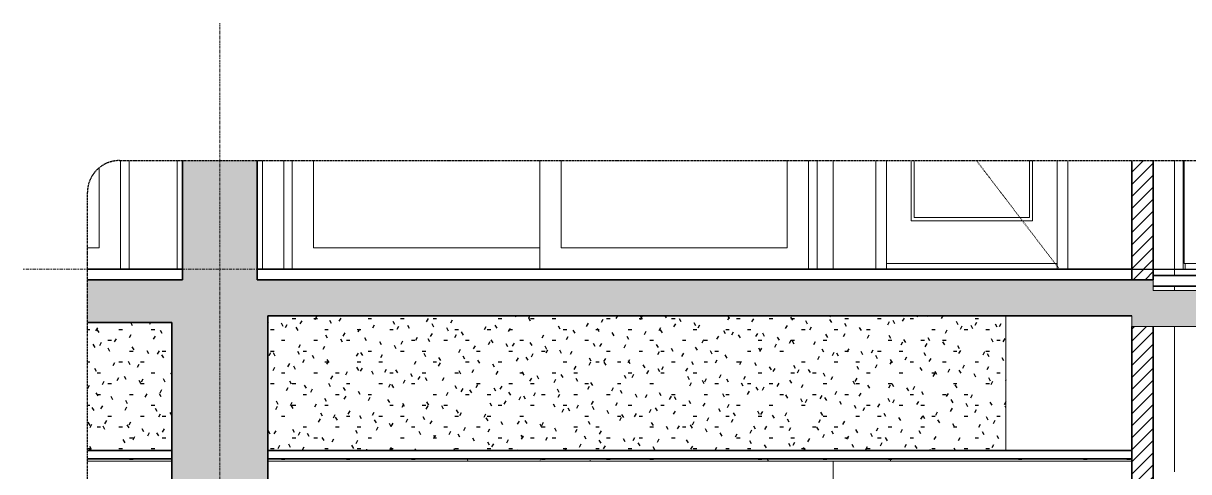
# Model space of a CAD drawing. Header units: millimetres. Extents: x 81424 to 264319, y 405 to 78637.
# Drawn here: x 137941 to 143403, y 4650 to 6752 of the extents above; entities that cross this region are included whole.
import ezdxf

# ---------------------------------------------------------------- set-up
doc = ezdxf.new("R2010")
doc.units = ezdxf.units.MM
for name, pattern in [('Centre', [31.75, 6.35, -4.7625, 15.875, -4.7625]), ('Dash', [6, 3, -3]), ('Grid Line', [22.225, 12.7, -3.175, 3.175, -3.175]), ('Hidden', [7.14375, 4.7625, -2.38125]), ('IMPORT-CENTER _2_', [40.64, 25.4, -5.08, 5.08, -5.08])]:
    doc.linetypes.add(name, pattern=pattern)
for name, color, linetype, lineweight in [('0-6', 130, 'Continuous', 5), ('A-CLNG', 13, 'Continuous', 18), ('A-CLNG-1', 250, 'Continuous', 35), ('A-CLNG-2', 7, 'Continuous', 18), ('A-CLNG-FNSH-1', 7, 'Continuous', 18), ('A-CLNG-PATT-1', 7, 'Continuous', 18), ('A-CLNG-PATT-2', 31, 'Continuous', 25), ('A-DETL-GENF', 92, 'Continuous', 18), ('A-DETL-GENF-4', 92, 'Hidden', 25), ('A-DETL-GENF-5', 9, 'Continuous', 18), ('A-DETL-GENF-HDLN-1', 7, 'Dash', 18), ('A-DETL-MEDM', 33, 'Continuous', 35), ('A-DETL-THIN', 151, 'Continuous', 18), ('A-DOOR', 31, 'Continuous', 18), ('A-DOOR-1', 7, 'Continuous', 18), ('A-DOOR-FRAM-1', 31, 'Continuous', 18), ('A-DOOR-GLAZ-1', 31, 'Continuous', 18), ('A-FLOR-2', 7, 'Continuous', 18), ('A-FLOR-FNSH-1', 250, 'Continuous', 35), ('A-FLOR-LEVL-2', 51, 'Centre', 9), ('A-WALL', 113, 'Continuous', 18), ('A-WALL-2', 250, 'Continuous', 35), ('A-WALL-3', 7, 'Continuous', 18), ('A-WALL-PATT-1', 9, 'Continuous', 18), ('G-IMPT', 8, 'Continuous', 18), ('G-IMPT-3', 8, 'IMPORT-CENTER _2_', 18), ('M-EQPM', 50, 'Continuous', 18), ('M-EQPM-2', 50, 'Continuous', 25), ('S-COLS-5', 7, 'Continuous', 18), ('S-GRID-1', 1, 'Grid Line', 9)]:
    doc.layers.add(name, color=color, linetype=linetype, lineweight=lineweight)
pattern_1 = [(45, (-88637.045, 15375), (-28.28427, 28.28427), [])]
pattern_2 = [(0, (-88637.04, 15375), (406.4, 101.6), [16.764, -288.036, 16.764, -288.036, -1625.6]), (0, (-88637.04, 15375), (406.4, 101.6), [-609.6, 16.764, -592.836, 16.764, -288.036, -711.2]), (0, (-88637.04, 15375), (406.4, 101.6), [-1524, 16.764, -186.436, 16.764, -491.236]), (120, (-88484.65, 15425.8), (-291.1882, 301.1527), [16.764, -288.036, 16.764, -288.036, -1625.6]), (120, (-88484.65, 15425.8), (-291.1882, 301.1527), [-609.6, 16.764, -592.836, 16.764, -288.036, -711.2]), (120, (-88484.65, 15425.8), (-291.1882, 301.1527), [-1524, 16.764, -186.436, 16.764, -491.236]), (240, (-88433.85, 15629), (-115.2118, -402.7527), [16.764, -288.036, 16.764, -288.036, -1625.6]), (240, (-88433.85, 15629), (-115.2118, -402.7527), [-609.6, 16.764, -592.836, 16.764, -288.036, -711.2]), (240, (-88433.85, 15629), (-115.2118, -402.7527), [-1524, 16.764, -186.436, 16.764, -491.236])]
pattern_3 = [(0, (-88637.045, 15375), (203.2, 50.8), [16.764, -135.636, 16.764, -135.636, -812.8]), (0, (-88637.045, 15375), (203.2, 50.8), [-304.8, 16.764, -288.036, 16.764, -135.636, -355.6]), (0, (-88637.045, 15375), (203.2, 50.8), [-762, 16.764, -84.836, 16.764, -237.236]), (120, (-88560.845, 15400.4), (-145.5941, 150.57636), [16.764, -135.636, 16.764, -135.636, -812.8]), (120, (-88560.845, 15400.4), (-145.5941, 150.57636), [-304.8, 16.764, -288.036, 16.764, -135.636, -355.6]), (120, (-88560.845, 15400.4), (-145.5941, 150.57636), [-762, 16.764, -84.836, 16.764, -237.236]), (240, (-88535.445, 15502), (-57.6059, -201.37636), [16.764, -135.636, 16.764, -135.636, -812.8]), (240, (-88535.445, 15502), (-57.6059, -201.37636), [-304.8, 16.764, -288.036, 16.764, -135.636, -355.6]), (240, (-88535.445, 15502), (-57.6059, -201.37636), [-762, 16.764, -84.836, 16.764, -237.236])]

# ---------------------------------------------------------------- blocks, each defined once
blk = doc.blocks.new('NCV_TKTC_KET CAU_rvt-5-TKCS_CĂN HỘ LOẠI 4 - MẶT CẮT 4')
at = {"layer": 'S-COLS-5'}
for p, q in [((-91952.6, 6108.2), (-91952.6, 5600)), ((-91552.6, 5600), (-91552.6, 6108.2))]:
    blk.add_line(p, q, dxfattribs=at)
blk = doc.blocks.new('DOOR_CW_01 CANH MO-PANEL KINH - DIW_01-900x2200-CỬA GỖ VÂN LAMINATE-553393-TKCS_CĂN HỘ LOẠI 4 - MẶT CẮT 4')
at = {"layer": 'A-DETL-GENF-HDLN-1'}
blk.add_line((-87817.6, 5600), (-88205.8, 6108.2), dxfattribs=at)
at = {"layer": 'A-DOOR-1'}
for p, q in [((-88677.6, 6108.2), (-88677.6, 5600)), ((-88627.6, 5600), (-88627.6, 6108.2)), ((-88512.6, 5826), (-88512.6, 6108.2)), ((-88497.6, 6108.2), (-88497.6, 5841)), ((-87957.6, 5841), (-87957.6, 6108.2)), ((-87942.6, 6108.2), (-87942.6, 5826)), ((-87827.6, 6108.2), (-87827.6, 5600)), ((-87777.6, 5600), (-87777.6, 6108.2)), ((-87942.6, 5826), (-88512.6, 5826)), ((-88497.6, 5841), (-87957.6, 5841)), ((-88627.6, 5626), (-87827.6, 5626))]:
    blk.add_line(p, q, dxfattribs=at)
blk = doc.blocks.new('DOOR_CW_01 CANH MO-PANEL KINH - DIG_02-800x2200-CỬA NHÔM KÍNH-401063-TKCS_CĂN HỘ LOẠI 4 - MẶT CẮT 4')
at = {"layer": 'A-DETL-GENF-HDLN-1'}
blk.add_line((-86517.6, 5600), (-86858.4, 6108.2), dxfattribs=at)
at = {"layer": 'A-DOOR-1'}
for p, q in [((-87277.6, 5600), (-87277.6, 6108.2)), ((-87237.6, 6108.2), (-87237.6, 5600)), ((-87232.6, 6108.2), (-87232.6, 5626)), ((-87112.6, 5826), (-87112.6, 6108.2)), ((-87097.6, 6108.2), (-87097.6, 5841)), ((-86657.6, 5841), (-86657.6, 6108.2)), ((-86642.6, 6108.2), (-86642.6, 5826)), ((-86522.6, 5626), (-86522.6, 6108.2)), ((-86517.6, 5600), (-86517.6, 6108.2)), ((-86477.6, 6108.2), (-86477.6, 5600)), ((-86642.6, 5826), (-87112.6, 5826)), ((-87097.6, 5841), (-86657.6, 5841)), ((-87232.6, 5626), (-86522.6, 5626)), ((-87227.6, 5600), (-87227.6, 5626)), ((-86527.6, 5600), (-86527.6, 5626)), ((-87237.6, 5600), (-87277.6, 5600)), ((-86477.6, 5600), (-86517.6, 5600))]:
    blk.add_line(p, q, dxfattribs=at)
blk = doc.blocks.new('NCV_TKTC_TANG 2_rvt-5-TKCS_CĂN HỘ LOẠI 4 - MẶT CẮT 4')
at = {"layer": 'A-WALL-PATT-1'}
h = blk.add_hatch(dxfattribs=at)
h.set_pattern_fill('FP_17', color=256, style=0, pattern_type=2)
h.set_pattern_definition(pattern_1)
h.paths.add_polyline_path([(-87377.6, 5550), (-87377.6, 6108.2), (-87477.6, 6108.2), (-87477.6, 5550)])
at = {"layer": 'A-FLOR-2'}
for q in [(-86477.6, 5600), (-87277.6, 5570)]:
    blk.add_line((-87277.6, 5600), q, dxfattribs=at)
at = {"layer": 'A-FLOR-FNSH-1'}
for p, q in [((-91927.6, 5600), (-92372.6, 5600)), ((-87477.6, 5600), (-91577.6, 5600)), ((-87477.6, 5550), (-87477.6, 5600)), ((-85877.6, 5570), (-87377.6, 5570)), ((-87377.6, 5570), (-87377.6, 5550)), ((-87377.6, 5520), (-85877.6, 5520))]:
    blk.add_line(p, q, dxfattribs=at)
at = {"layer": 'A-WALL-2'}
for p, q in [((-87477.6, 6108.2), (-87477.6, 5550)), ((-87377.6, 5550), (-87377.6, 6108.2))]:
    blk.add_line(p, q, dxfattribs=at)
at = {"layer": 'A-WALL-3'}
for p, q in [((-88877.6, 6108.2), (-88877.6, 5600)), ((-88677.6, 5700), (-88677.6, 6108.2)), ((-87777.6, 6108.2), (-87777.6, 5700)), ((-87277.6, 5600), (-87277.6, 6108.2)), ((-88677.6, 5600), (-88677.6, 5700)), ((-87777.6, 5700), (-87777.6, 5600)), ((-86477.6, 5600), (-87277.6, 5600))]:
    blk.add_line(p, q, dxfattribs=at)
at = {"layer": 'S-COLS-5'}
for p, q in [((-87277.6, 6108.2), (-87277.6, 5570)), ((-87277.6, 5520), (-87277.6, 5500))]:
    blk.add_line(p, q, dxfattribs=at)
at = {"layer": 'A-DOOR'}
for name in ['DOOR_CW_01 CANH MO-PANEL KINH - DIW_01-900x2200-CỬA GỖ VÂN LAMINATE-553393-TKCS_CĂN HỘ LOẠI 4 - MẶT CẮT 4', 'DOOR_CW_01 CANH MO-PANEL KINH - DIG_02-800x2200-CỬA NHÔM KÍNH-401063-TKCS_CĂN HỘ LOẠI 4 - MẶT CẮT 4']:
    blk.add_blockref(name, (0, 0), dxfattribs=at)
blk = doc.blocks.new('CL_01-VÁCH DỰNG THẠCH CAO CĂN HỘ LOẠI 1-8B - CL_01-VÁCH DỰNG THẠCH CAO CĂN HỘ LOẠI 1-1-819569-TKCS_CĂN HỘ LOẠI 4 - MẶT CẮT 4')
at = {"layer": 'A-CLNG-PATT-2'}
h = blk.add_hatch(dxfattribs=at)
h.set_pattern_fill('FP_20', color=256, style=0, pattern_type=2)
h.set_pattern_definition(pattern_3)
h.paths.add_polyline_path([(-92372.6, 4750), (-91977.6, 4750), (-91977.6, 5350), (-92372.6, 5350), (-92372.6, 5030.7)])
blk = doc.blocks.new('CL_01-VÁCH DỰNG THẠCH CAO CĂN HỘ LOẠI 5 - CL_01-VÁCH DỰNG THẠCH CAO CĂN HỘ LOẠI 3-821210-TKCS_CĂN HỘ LOẠI 4 - MẶT CẮT 4')
at = {"layer": 'A-CLNG-PATT-2'}
h = blk.add_hatch(dxfattribs=at)
h.set_pattern_fill('FP_20', color=256, style=0, pattern_type=2)
h.set_pattern_definition(pattern_3)
h.paths.add_polyline_path([(-91527.6, 4750), (-88067.6, 4750), (-88067.6, 5380), (-91527.6, 5380), (-91527.6, 5030.7)])
at = {"layer": 'A-CLNG-2'}
blk.add_line((-88067.6, 5380), (-88067.6, 4750), dxfattribs=at)
blk = doc.blocks.new('NCV_TKTC_TANG 1_rvt-5-TKCS_CĂN HỘ LOẠI 4 - MẶT CẮT 4')
at = {"layer": 'A-CLNG-PATT-1'}
h = blk.add_hatch(dxfattribs=at)
h.set_pattern_fill('FP_19', color=256, style=0, pattern_type=2)
h.set_pattern_definition(pattern_2)
h.paths.add_polyline_path([(-92372.6, 4700), (-91977.6, 4700), (-91977.6, 4710), (-92372.6, 4710)])
h = blk.add_hatch(dxfattribs=at)
h.set_pattern_fill('FP_19', color=256, style=0, pattern_type=2)
h.set_pattern_definition(pattern_2)
h.paths.add_polyline_path([(-87477.6, 4700), (-87477.6, 4710), (-91527.6, 4710), (-91527.6, 4700), (-87477.6, 4700)])
at = {"layer": 'A-WALL-PATT-1'}
h = blk.add_hatch(dxfattribs=at)
h.set_pattern_fill('FP_17', color=256, style=0, pattern_type=2)
h.set_pattern_definition(pattern_1)
h.paths.add_polyline_path([(-87377.6, 2150), (-87377.6, 5330), (-87477.6, 5330), (-87477.6, 2150)])
at = {"layer": 'A-CLNG-1'}
for p, q in [((-91977.6, 4750), (-92372.6, 4750)), ((-91977.6, 4710), (-92372.6, 4710)), ((-87477.6, 4750), (-91527.6, 4750)), ((-87477.6, 4710), (-91527.6, 4710)), ((-87477.6, 4710), (-87477.6, 4750))]:
    blk.add_line(p, q, dxfattribs=at)
at = {"layer": 'A-CLNG-FNSH-1'}
for p, q in [((-92372.6, 4700), (-91977.6, 4700)), ((-91527.6, 4700), (-87477.6, 4700)), ((-87477.6, 4700), (-87477.6, 4710))]:
    blk.add_line(p, q, dxfattribs=at)
at = {"layer": 'A-WALL-2'}
for p, q in [((-87477.6, 5330), (-87477.6, 2150)), ((-87377.6, 2150), (-87377.6, 5330))]:
    blk.add_line(p, q, dxfattribs=at)
at = {"layer": 'A-WALL-3'}
blk.add_line((-88877.6, 4700), (-88877.6, 2200), dxfattribs=at)
at = {"layer": 'S-COLS-5'}
blk.add_line((-87277.6, 5330), (-87277.6, 4650), dxfattribs=at)
at = {"layer": 'A-CLNG'}
for name in ['CL_01-VÁCH DỰNG THẠCH CAO CĂN HỘ LOẠI 5 - CL_01-VÁCH DỰNG THẠCH CAO CĂN HỘ LOẠI 3-821210-TKCS_CĂN HỘ LOẠI 4 - MẶT CẮT 4', 'CL_01-VÁCH DỰNG THẠCH CAO CĂN HỘ LOẠI 1-8B - CL_01-VÁCH DỰNG THẠCH CAO CĂN HỘ LOẠI 1-1-819569-TKCS_CĂN HỘ LOẠI 4 - MẶT CẮT 4']:
    blk.add_blockref(name, (0, 0), dxfattribs=at)
blk = doc.blocks.new('DEG_02-DEG_03 - DEG_02-2500x2400mm-CỬA ĐI 02 CÁNH TRƯỢT-V84-TKCS_CĂN HỘ LOẠI 4 - MẶT CẮT 4')
at = {"layer": 'A-DOOR'}
for p, q in [((-90252.6, 6108.2), (-90252.6, 5600)), ((-90152.6, 5700), (-90152.6, 6108.2)), ((-89092.6, 6108.2), (-89092.6, 5700)), ((-89092.6, 5700), (-90152.6, 5700))]:
    blk.add_line(p, q, dxfattribs=at)
at = {"layer": 'A-DOOR-FRAM-1'}
for p, q in [((-91412.6, 6108.2), (-91412.6, 5600)), ((-88992.6, 6108.2), (-88992.6, 5600))]:
    blk.add_line(p, q, dxfattribs=at)
at = {"layer": 'A-DOOR-GLAZ-1'}
for p, q in [((-91312.6, 6108.2), (-91312.6, 5700)), ((-91312.6, 5700), (-90252.6, 5700))]:
    blk.add_line(p, q, dxfattribs=at)
blk = doc.blocks.new('DEG_02-DEG_03 - DEG_02-2500x2400mm-CỬA ĐI 02 CÁNH TRƯỢT-V85-TKCS_CĂN HỘ LOẠI 4 - MẶT CẮT 4')
at = {"layer": 'A-DOOR'}
for p, q in [((-92317.6, 6072.8), (-92317.6, 5700)), ((-92317.6, 5700), (-92372.6, 5700))]:
    blk.add_line(p, q, dxfattribs=at)
at = {"layer": 'A-DOOR-FRAM-1'}
blk.add_line((-92217.6, 6108.2), (-92217.6, 5600), dxfattribs=at)
blk = doc.blocks.new('TKTC_XREF_251221_MB TANG 2-7 - TKTC_XREF_260130_MB TANG 2-5_dwg_CUM U_DN100-4746796-TKCS_CĂN HỘ LOẠI 4 - MẶT CẮT 4')
at = {"layer": 'G-IMPT'}
for p, q in [((-86985.5, 5600), (-86982.6, 5600)), ((-86984, 5600), (-86975.4, 5600)), ((-86846.1, 5600), (-86983.8, 5600)), ((-86983.7, 5600), (-86983.8, 5600)), ((-86982.6, 5600), (-86976.8, 5600)), ((-86982.6, 5600), (-86982.6, 5600)), ((-86982.3, 5600), (-86981.3, 5600)), ((-86981.3, 5600), (-86978.1, 5600)), ((-86981.3, 5600), (-86978.1, 5600)), ((-86981.3, 5600), (-86978.1, 5600)), ((-86978.1, 5600), (-86977.2, 5600)), ((-86976.8, 5600), (-86974, 5600)), ((-86976.8, 5600), (-86976.8, 5600)), ((-86854.1, 5600), (-86975.8, 5600)), ((-86858.1, 5600), (-86971.8, 5600)), ((-86855.8, 5600), (-86852.9, 5600)), ((-86854.3, 5600), (-86845.7, 5600)), ((-86852.9, 5600), (-86847.2, 5600)), ((-86852.9, 5600), (-86852.9, 5600)), ((-86852.6, 5600), (-86851.6, 5600)), ((-86851.6, 5600), (-86848.4, 5600)), ((-86851.6, 5600), (-86848.4, 5600)), ((-86851.6, 5600), (-86848.4, 5600)), ((-86848.4, 5600), (-86847.5, 5600)), ((-86847.2, 5600), (-86844.3, 5600)), ((-86847.2, 5600), (-86847.2, 5600)), ((-86846.1, 5600), (-86846.1, 5600))]:
    blk.add_line(p, q, dxfattribs=at)
at = {"layer": 'G-IMPT', "flags": 128}
for points in [[(-86985.5, 5600), (-86987.4, 5600), (-86987.4, 5600), (-86972.1, 5600), (-86972.1, 5600), (-86974, 5600)], [(-86974, 5600), (-86974, 5600), (-86985.5, 5600), (-86985.5, 5600)], [(-86982.3, 5600), (-86982.3, 5600), (-86977.2, 5600), (-86977.2, 5600)], [(-86975.7, 5600), (-86975.8, 5600), (-86971.8, 5600)], [(-86854, 5600), (-86854.1, 5600), (-86858.1, 5600)], [(-86855.8, 5600), (-86857.7, 5600), (-86857.7, 5600), (-86842.4, 5600), (-86842.4, 5600), (-86844.3, 5600)], [(-86844.3, 5600), (-86844.3, 5600), (-86855.8, 5600), (-86855.8, 5600)], [(-86852.6, 5600), (-86852.6, 5600), (-86847.5, 5600), (-86847.5, 5600)]]:
    blk.add_lwpolyline(points, dxfattribs=at)
blk = doc.blocks.new('TKTC_XREF_251221_MB TANG 2-7 - TKTC_XREF_260130_MB TANG 2-5_dwg_$cc-4746806-TKCS_CĂN HỘ LOẠI 4 - MẶT CẮT 4')
at = {"layer": 'G-IMPT-3'}
for p, q in [((-87239.7, 5600), (-87392.8, 5600)), ((-87316.3, 5600), (-87316.2, 5600))]:
    blk.add_line(p, q, dxfattribs=at)
at = {"layer": 'M-EQPM'}
for p, q in [((-87259.4, 5600), (-87373.1, 5600)), ((-87373.1, 5600), (-87316.3, 5600)), ((-87316.3, 5600), (-87259.4, 5600)), ((-87316.2, 5600), (-87316.2, 5600))]:
    blk.add_line(p, q, dxfattribs=at)
blk = doc.blocks.new('TKTC_XREF_251221_MB TANG 2-7 - TKTC_XREF_260130_MB TANG 2-5_dwg_$cc-4746801-TKCS_CĂN HỘ LOẠI 4 - MẶT CẮT 4')
at = {"layer": 'G-IMPT-3'}
for p, q in [((-87507, 5600), (-87385.9, 5600)), ((-87446.9, 5600), (-87446, 5600))]:
    blk.add_line(p, q, dxfattribs=at)
at = {"layer": 'M-EQPM'}
for p, q in [((-87446.5, 5600), (-87491.4, 5600)), ((-87491.4, 5600), (-87401.5, 5600)), ((-87401.5, 5600), (-87446.5, 5600)), ((-87446.1, 5600), (-87446.1, 5600))]:
    blk.add_line(p, q, dxfattribs=at)
blk = doc.blocks.new('TKTC_XREF_251221_MB TANG 2-7 - TKTC_XREF_260130_MB TANG 2-5_dwg_CUM U_DN100-4746799-TKCS_CĂN HỘ LOẠI 4 - MẶT CẮT 4')
at = {"layer": 'G-IMPT'}
for p, q in [((-87157.1, 5600), (-87159.4, 5600)), ((-87158.4, 5600), (-87049.5, 5600)), ((-87158, 5600), (-87158.4, 5600)), ((-87151.4, 5600), (-87158.2, 5600)), ((-87152.6, 5600), (-87157.1, 5600)), ((-87157.1, 5600), (-87157.1, 5600)), ((-87156.1, 5600), (-87156.8, 5600)), ((-87153.5, 5600), (-87156.1, 5600)), ((-87153.6, 5600), (-87156.1, 5600)), ((-87153.6, 5600), (-87156.1, 5600)), ((-87152.8, 5600), (-87153.5, 5600)), ((-87150.3, 5600), (-87152.6, 5600)), ((-87152.6, 5600), (-87152.6, 5600)), ((-87152.1, 5600), (-87055.8, 5600)), ((-87148.9, 5600), (-87058.9, 5600)), ((-87054.5, 5600), (-87056.8, 5600)), ((-87048.8, 5600), (-87055.6, 5600)), ((-87049.9, 5600), (-87054.5, 5600)), ((-87054.5, 5600), (-87054.5, 5600)), ((-87053.4, 5600), (-87054.2, 5600)), ((-87050.9, 5600), (-87053.5, 5600)), ((-87050.9, 5600), (-87053.4, 5600)), ((-87050.9, 5600), (-87053.4, 5600)), ((-87050.2, 5600), (-87050.9, 5600)), ((-87050, 5600), (-87049.9, 5600)), ((-87047.7, 5600), (-87049.9, 5600)), ((-87049.1, 5600), (-87049.5, 5600))]:
    blk.add_line(p, q, dxfattribs=at)
at = {"layer": 'G-IMPT', "flags": 128}
for points in [[(-87150.3, 5600), (-87148.8, 5600), (-87148.8, 5600), (-87160.9, 5600), (-87160.9, 5600), (-87159.4, 5600)], [(-87159.4, 5600), (-87159.4, 5600), (-87150.3, 5600), (-87150.3, 5600)], [(-87152.8, 5600), (-87152.8, 5600), (-87156.8, 5600), (-87156.9, 5600)], [(-87151.7, 5600), (-87152.1, 5600), (-87148.9, 5600)], [(-87055.4, 5600), (-87055.8, 5600), (-87058.9, 5600)], [(-87047.7, 5600), (-87046.2, 5600), (-87046.2, 5600), (-87058.3, 5600), (-87058.3, 5600), (-87056.8, 5600)], [(-87056.8, 5600), (-87056.8, 5600), (-87047.7, 5600), (-87047.7, 5600)], [(-87050.2, 5600), (-87050.2, 5600), (-87054.2, 5600), (-87054.2, 5600)]]:
    blk.add_lwpolyline(points, dxfattribs=at)
blk = doc.blocks.new('TKTC_XREF_251221_MB TANG 2-7 - TKTC_XREF_260130_MB TANG 2-5_dwg_$cc-4746808-TKCS_CĂN HỘ LOẠI 4 - MẶT CẮT 4')
at = {"layer": 'G-IMPT-3'}
for p, q in [((-88658.7, 5600), (-88811.7, 5600)), ((-88735.2, 5600), (-88735.2, 5600))]:
    blk.add_line(p, q, dxfattribs=at)
at = {"layer": 'M-EQPM'}
for p, q in [((-88678.3, 5600), (-88792, 5600)), ((-88792, 5600), (-88735.2, 5600)), ((-88789.3, 5600), (-88681.1, 5600)), ((-88735.2, 5600), (-88789.3, 5600)), ((-88681.1, 5600), (-88735.2, 5600)), ((-88735.2, 5600), (-88678.3, 5600))]:
    blk.add_line(p, q, dxfattribs=at)
blk = doc.blocks.new('TKTC_XREF_251221_MB TANG 2-7 - TKTC_XREF_260130_MB TANG 2-5_dwg_CUM U_DN100-V89-TKCS_CĂN HỘ LOẠI 4 - MẶT CẮT 4')
at = {"layer": 'G-IMPT'}
for p, q in [((-88793.2, 5600), (-88808.6, 5600)), ((-88808.6, 5600), (-88806.6, 5600)), ((-88803.8, 5600), (-88806.6, 5600)), ((-88806.6, 5600), (-88795.2, 5600)), ((-88796.6, 5600), (-88805.2, 5600)), ((-88804.9, 5600), (-88667.2, 5600)), ((-88798, 5600), (-88803.8, 5600)), ((-88802.5, 5600), (-88803.5, 5600)), ((-88798.4, 5600), (-88803.5, 5600)), ((-88799.3, 5600), (-88802.5, 5600)), ((-88799.3, 5600), (-88802.5, 5600)), ((-88799.3, 5600), (-88802.5, 5600)), ((-88798.4, 5600), (-88799.3, 5600)), ((-88795.2, 5600), (-88798, 5600)), ((-88796.9, 5600), (-88675.2, 5600)), ((-88796.9, 5600), (-88792.9, 5600)), ((-88795.2, 5600), (-88793.2, 5600)), ((-88792.9, 5600), (-88679.2, 5600)), ((-88675.2, 5600), (-88679.2, 5600)), ((-88663.6, 5600), (-88678.9, 5600)), ((-88678.9, 5600), (-88677, 5600)), ((-88674.1, 5600), (-88677, 5600)), ((-88677, 5600), (-88665.5, 5600)), ((-88666.9, 5600), (-88675.5, 5600)), ((-88668.4, 5600), (-88674.1, 5600)), ((-88672.8, 5600), (-88673.8, 5600)), ((-88668.7, 5600), (-88673.8, 5600)), ((-88669.6, 5600), (-88672.8, 5600)), ((-88669.6, 5600), (-88672.8, 5600)), ((-88669.6, 5600), (-88672.8, 5600)), ((-88668.7, 5600), (-88669.6, 5600)), ((-88665.5, 5600), (-88668.4, 5600)), ((-88665.5, 5600), (-88663.6, 5600))]:
    blk.add_line(p, q, dxfattribs=at)
blk = doc.blocks.new('TKTC_XREF_251221_MB TANG 2-7 - TKTC_XREF_260130_MB TANG 2-5_dwg_THU NUOC - THU NUOC-444531-TKCS_MB TẦNG 1-4746804-TKCS_CĂN HỘ LOẠI 4 - MẶT CẮT 4')
at = {"layer": 'G-IMPT'}
for p, q in [((-88904.2, 5600), (-88754.2, 5600)), ((-88754.2, 5600), (-88904.2, 5600)), ((-88879.2, 5600), (-88779.2, 5600)), ((-88779.2, 5600), (-88879.2, 5600)), ((-88874.2, 5600), (-88784.2, 5600)), ((-88784.2, 5600), (-88874.2, 5600)), ((-88784.2, 5600), (-88874.2, 5600)), ((-88874.2, 5600), (-88784.2, 5600)), ((-88861.3, 5600), (-88861.3, 5600)), ((-88861.3, 5600), (-88861.3, 5600)), ((-88861.3, 5600), (-88861.3, 5600)), ((-88861.3, 5600), (-88837.2, 5600)), ((-88837.2, 5600), (-88861.3, 5600)), ((-88861.3, 5600), (-88797.1, 5600)), ((-88797.1, 5600), (-88861.3, 5600)), ((-88861.3, 5600), (-88797.1, 5600)), ((-88797.1, 5600), (-88861.3, 5600)), ((-88848.9, 5600), (-88848.9, 5600)), ((-88848.9, 5600), (-88848.9, 5600)), ((-88848.9, 5600), (-88809.4, 5600)), ((-88809.4, 5600), (-88848.9, 5600)), ((-88848.9, 5600), (-88809.4, 5600)), ((-88809.4, 5600), (-88848.9, 5600)), ((-88839, 5600), (-88839, 5600)), ((-88839, 5600), (-88839, 5600)), ((-88839, 5600), (-88819.4, 5600)), ((-88819.4, 5600), (-88839, 5600)), ((-88839, 5600), (-88819.4, 5600)), ((-88819.4, 5600), (-88839, 5600)), ((-88797.1, 5600), (-88821.2, 5600)), ((-88821.2, 5600), (-88797.1, 5600)), ((-88819.4, 5600), (-88819.4, 5600)), ((-88819.4, 5600), (-88819.4, 5600)), ((-88809.4, 5600), (-88809.4, 5600)), ((-88809.4, 5600), (-88809.4, 5600)), ((-88797.1, 5600), (-88797.1, 5600)), ((-88797.1, 5600), (-88797.1, 5600)), ((-88797.1, 5600), (-88797.1, 5600))]:
    blk.add_line(p, q, dxfattribs=at)
blk = doc.blocks.new('TKTC_XREF_251221_MB TANG 2-7 - TKTC_XREF_251221_MB TANG 2-7-2039446-TKCS_CĂN HỘ LOẠI 4 - MẶT CẮT 4')
at = {"layer": 'M-EQPM'}
for p, q in [((-88663.7, 5600), (-88814.2, 5600)), ((-88814.2, 5600), (-88813.9, 5600)), ((-88814, 5600), (-88663.6, 5600)), ((-88663.6, 5600), (-88814, 5600)), ((-88813.9, 5600), (-88663.4, 5600)), ((-88663.4, 5600), (-88663.7, 5600)), ((-86753.6, 5600), (-87503.7, 5600)), ((-87503.7, 5600), (-87503.5, 5600)), ((-87503.5, 5600), (-86753.3, 5600))]:
    blk.add_line(p, q, dxfattribs=at)
at = {"layer": 'M-EQPM-2'}
for p, q in [((-92372.6, 5600), (-91927.6, 5600)), ((-91577.6, 5600), (-88452.6, 5600)), ((-88452.6, 5600), (-83727.6, 5600))]:
    blk.add_line(p, q, dxfattribs=at)
for name, p in [('TKTC_XREF_251221_MB TANG 2-7 - TKTC_XREF_260130_MB TANG 2-5_dwg_THU NUOC - THU NUOC-444531-TKCS_MB TẦNG 1-4746804-TKCS_CĂN HỘ LOẠI 4 - MẶT CẮT 4', (0, 0)), ('TKTC_XREF_251221_MB TANG 2-7 - TKTC_XREF_260130_MB TANG 2-5_dwg_$cc-4746808-TKCS_CĂN HỘ LOẠI 4 - MẶT CẮT 4', (0, 0)), ('TKTC_XREF_251221_MB TANG 2-7 - TKTC_XREF_260130_MB TANG 2-5_dwg_CUM U_DN100-V89-TKCS_CĂN HỘ LOẠI 4 - MẶT CẮT 4', (0, 0)), ('TKTC_XREF_251221_MB TANG 2-7 - TKTC_XREF_260130_MB TANG 2-5_dwg_$cc-4746801-TKCS_CĂN HỘ LOẠI 4 - MẶT CẮT 4', (0, 0)), ('TKTC_XREF_251221_MB TANG 2-7 - TKTC_XREF_260130_MB TANG 2-5_dwg_CUM U_DN100-4746799-TKCS_CĂN HỘ LOẠI 4 - MẶT CẮT 4', (-342.5, 0)), ('TKTC_XREF_251221_MB TANG 2-7 - TKTC_XREF_260130_MB TANG 2-5_dwg_$cc-4746806-TKCS_CĂN HỘ LOẠI 4 - MẶT CẮT 4', (0, 0)), ('TKTC_XREF_251221_MB TANG 2-7 - TKTC_XREF_260130_MB TANG 2-5_dwg_CUM U_DN100-4746796-TKCS_CĂN HỘ LOẠI 4 - MẶT CẮT 4', (-401.3, 0))]:
    blk.add_blockref(name, p)
blk = doc.blocks.new('BORDER VIEW - BORDER VIEW-2585816-TKCS_CĂN HỘ LOẠI 4 - MẶT CẮT 4')
at = {"layer": 'A-DETL-GENF-4'}
for p, q in [((-92222.6, 6108.2), (-83182.9, 6108.2)), ((-92372.6, 1750), (-92372.6, 5958.2))]:
    blk.add_line(p, q, dxfattribs=at)
blk.add_arc((-92222.6, 5958.2), 150, 90, 180, dxfattribs=at)

msp = doc.modelspace()

# ---------------------------------------------------------------- hatches: boundary and pattern name
at = {"layer": 'A-DETL-GENF-5'}
h = msp.add_hatch(dxfattribs=at)
h.set_pattern_fill('FP_22', color=256, style=0, pattern_type=2)
h.set_pattern_definition([(50, (141976.97, 15375), (364.368, -31.878), [38.1, -419.1]), (355, (141976.97, 15375), (-70.486, 382.113), [30.48, -335.28]), (100.451, (142007.34, 15372.34), (293.885, 350.233), [32.38, -356.18]), (46.184, (141976.97, 15476.6), (542.158, -84.086), [57.15, -628.65]), (96.636, (142022.15, 15469.6), (474.805, 494.855), [48.57, -534.27]), (351.184, (141977, 15476.6), (474.81, 494.85), [45.72, -502.92]), (21, (142027.77, 15451.2), (303.2285, -204.5305), [38.1, -419.1]), (326, (142027.77, 15451.2), (123.604, 368.376), [30.48, -335.28]), (71.451, (142053.04, 15434.16), (426.834, 163.843), [32.38, -356.18]), (37.5, (141976.97, 15375), (6.1766, 169.1102), [3.353, -327.863, 3.353, -337.007, -336.55]), (37.5, (141976.97, 15375), (6.1766, 169.1102), [-671.576, 3.353, -333.197]), (7.5, (141976.97, 15375), (133.6389, 200.3615), [3.353, -190.703, 3.353, -320.243, -128.27]), (7.5, (141976.97, 15375), (133.6389, 200.3615), [-517.652, 3.353, -124.917]), (327.5, (141863.69, 15375), (271.1818, -11.4584), [3.353, -123.647, 3.353, -392.887, -525.78]), (327.5, (141863.69, 15375), (271.1818, -11.4584), [-523.24, 3.353, -522.427]), (317.5, (141812.9, 15375), (296.2585, 50.853), [3.353, -161.747, 3.353, -259.791, -373.38]), (317.5, (141812.9, 15375), (296.2585, 50.853), [-428.244, 3.353, -370.027]), (45, (141976.97, 15375), (-125.7236, 125.7236), []), (45, (141976.97, 15565.5), (-125.7236, 125.7236), [])])
h.paths.add_polyline_path([(147286.5, 1600), (147286.5, 1950), (147581.1, 1950), (147581.1, 2150), (147286.5, 2150), (147286.5, 5350), (147581.1, 5350), (147581.1, 5550), (147236.5, 5550), (147236.5, 6108.2), (146886.5, 6108.2), (146886.5, 5500), (143236.5, 5500), (143236.5, 5550), (139036.5, 5550), (139036.5, 6108.2), (138686.5, 6108.2), (138686.5, 5550), (138241.5, 5550), (138241.5, 5350), (138636.5, 5350), (138636.5, 2150), (138241.5, 2150), (138241.5, 1980), (138636.5, 1980), (138636.5, 1600), (139086.5, 1600), (139086.5, 1980), (143136.5, 1980), (143136.5, 1930), (144136.5, 1930), (144136.5, 1750), (144336.5, 1750.1), (144336.5, 1930), (146836.5, 1930), (146836.5, 1600), (147190, 1600)])
h.paths.add_polyline_path([(146836.5, 2100), (143236.5, 2100), (143236.5, 2150), (139086.5, 2150), (139086.5, 5380), (143136.5, 5380), (143136.5, 5330), (144136.5, 5330), (144136.5, 5150), (144336.5, 5150), (144336.5, 5330), (146836.5, 5330), (146836.5, 2107.2)])

# ---------------------------------------------------------------- linework, layer by layer
at = {"layer": 'A-DETL-MEDM'}
for p, q in [((138686.5, 6108.2), (138686.5, 5550)), ((139036.5, 5550), (139036.5, 6108.2)), ((138686.5, 5550), (138241.5, 5550)), ((143236.5, 5550), (139036.5, 5550)), ((139086.5, 2150), (139086.5, 5380)), ((139086.5, 5380), (143136.5, 5380)), ((138241.5, 5350), (138636.5, 5350)), ((138636.5, 5350), (138636.5, 2150))]:
    msp.add_line(p, q, dxfattribs=at)
at = {"layer": 'A-DETL-THIN'}
for p, q in [((143236.5, 5500), (143236.5, 5550)), ((146886.5, 5500), (143236.5, 5500)), ((143136.5, 5380), (143136.5, 5330)), ((143136.5, 5330), (144136.5, 5330))]:
    msp.add_line(p, q, dxfattribs=at)
at = {"layer": 'A-FLOR-LEVL-2'}
msp.add_line((137940.9, 5600), (148264.8, 5600), dxfattribs=at)
at = {"layer": 'A-WALL'}
for p, q in [((138436.5, 6108.2), (138436.5, 5600)), ((139161.5, 5600), (139161.5, 6108.2)), ((141661.5, 6108.2), (141661.5, 5600))]:
    msp.add_line(p, q, dxfattribs=at)
at = {"layer": 'S-GRID-1'}
for p, q in [((138861.5, 5501.7), (138861.5, 6751.7)), ((138861.5, 2256.6), (138861.5, 5501.7))]:
    msp.add_line(p, q, dxfattribs=at)

# ---------------------------------------------------------------- block references
at = {"layer": '0-6'}
for name in ['NCV_TKTC_KET CAU_rvt-5-TKCS_CĂN HỘ LOẠI 4 - MẶT CẮT 4', 'NCV_TKTC_TANG 2_rvt-5-TKCS_CĂN HỘ LOẠI 4 - MẶT CẮT 4', 'NCV_TKTC_TANG 1_rvt-5-TKCS_CĂN HỘ LOẠI 4 - MẶT CẮT 4']:
    msp.add_blockref(name, (230614, 0), dxfattribs=at)
at = {"layer": 'A-DETL-GENF'}
msp.add_blockref('BORDER VIEW - BORDER VIEW-2585816-TKCS_CĂN HỘ LOẠI 4 - MẶT CẮT 4', (230614, 0), dxfattribs=at)
at = {"layer": 'A-DOOR'}
for name in ['DEG_02-DEG_03 - DEG_02-2500x2400mm-CỬA ĐI 02 CÁNH TRƯỢT-V85-TKCS_CĂN HỘ LOẠI 4 - MẶT CẮT 4', 'DEG_02-DEG_03 - DEG_02-2500x2400mm-CỬA ĐI 02 CÁNH TRƯỢT-V84-TKCS_CĂN HỘ LOẠI 4 - MẶT CẮT 4']:
    msp.add_blockref(name, (230614, 0), dxfattribs=at)
at = {"layer": 'M-EQPM'}
msp.add_blockref('TKTC_XREF_251221_MB TANG 2-7 - TKTC_XREF_251221_MB TANG 2-7-2039446-TKCS_CĂN HỘ LOẠI 4 - MẶT CẮT 4', (230614, 0), dxfattribs=at)

doc.saveas('drawing.dxf')
